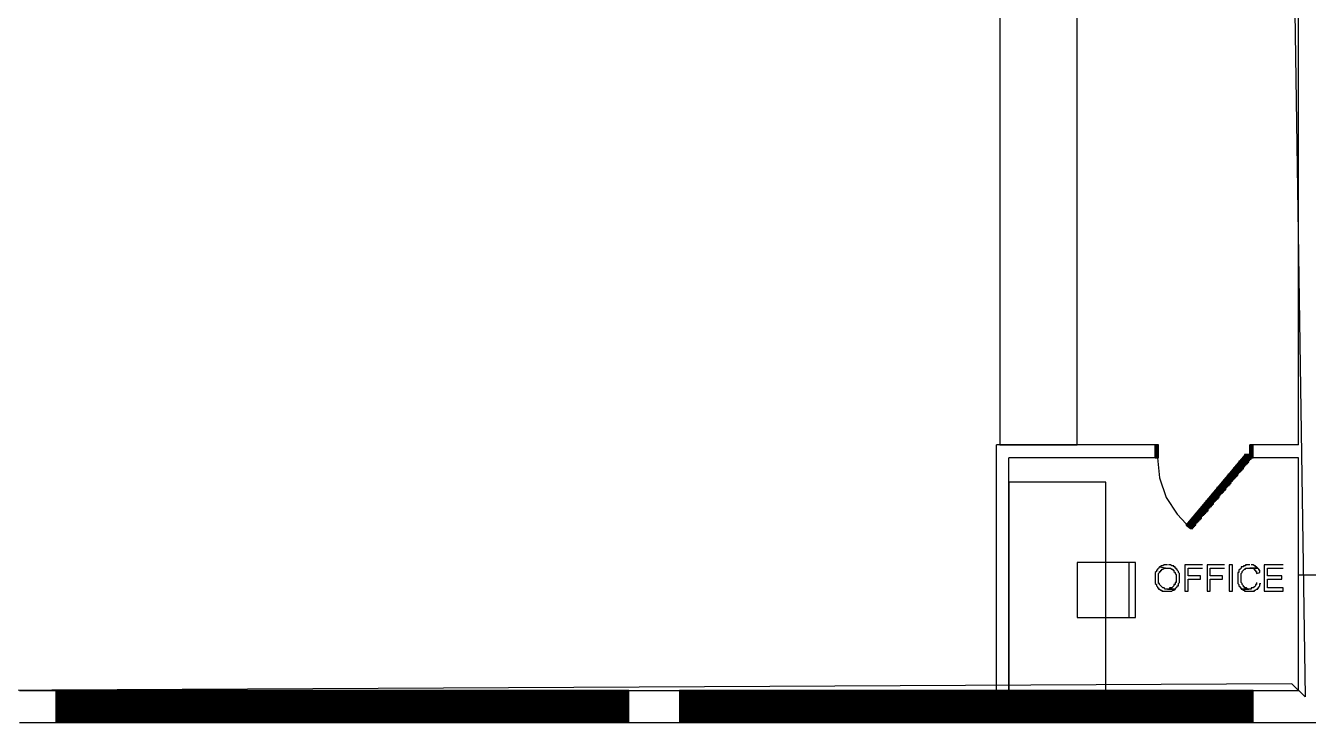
# Model space of a CAD drawing. Header units: millimetres. Extents: x 32 to 412, y 50 to 564.
# Drawn here: x 235.4 to 334.1, y 127.1 to 180.7 of the extents above; entities that cross this region are included whole.
import ezdxf

# ---------------------------------------------------------------- set-up
doc = ezdxf.new("R2010")
doc.units = ezdxf.units.MM
doc.layers.add('lease-plan', color=7, linetype='CONTINUOUS')

msp = doc.modelspace()

# ---------------------------------------------------------------- linework, layer by layer
at = {"layer": 'lease-plan', "color": 7}
for points in [[(332.882, 191.921), (333.814, 129.04), (332.797, 130.057)], [(333.814, 190.904), (332.882, 191.921), (333.814, 129.04)], [(310.339, 148.447), (316.271, 148.447), (316.271, 190.396), (310.339, 190.396), (310.339, 148.447), (310.339, 148.447)], [(333.305, 148.447), (333.305, 190.396)], [(310.085, 129.548), (310.085, 148.447)], [(322.288, 148.447), (310.085, 148.447)], [(322.288, 147.43), (322.288, 148.447)], [(322.288, 148.362), (322.543, 148.362), (322.543, 148.447), (322.288, 148.447), (322.288, 148.362), (322.288, 148.362)], [(322.288, 147.43), (322.458, 147.43), (322.458, 148.447), (322.288, 148.447), (322.288, 147.43), (322.288, 147.43), (322.458, 147.43), (322.458, 148.447), (322.288, 148.447), (322.288, 147.43), (322.288, 147.43)], [(322.288, 148.447), (322.458, 148.447)], [(322.288, 148.277), (322.543, 148.277), (322.543, 148.362), (322.288, 148.362), (322.288, 148.277), (322.288, 148.277)], [(322.288, 148.192), (322.543, 148.192), (322.543, 148.277), (322.288, 148.277), (322.288, 148.192), (322.288, 148.192)], [(322.288, 148.108), (322.543, 148.108), (322.543, 148.192), (322.288, 148.192), (322.288, 148.108), (322.288, 148.108)], [(322.288, 148.023), (322.543, 148.023), (322.543, 148.108), (322.288, 148.108), (322.288, 148.023), (322.288, 148.023)], [(322.331, 148.404), (322.5, 148.404)], [(322.331, 148.32), (322.5, 148.32)], [(322.331, 148.235), (322.5, 148.235)], [(322.331, 148.15), (322.5, 148.15)], [(322.331, 148.065), (322.5, 148.065)], [(322.458, 148.447), (322.458, 147.43), (322.627, 145.904), (323.136, 144.379), (323.983, 143.108), (325, 142.006)], [(329.576, 147.43), (329.746, 147.43), (329.746, 148.447), (329.576, 148.447), (329.576, 147.43), (329.576, 147.43), (329.746, 147.43), (329.746, 148.447), (329.576, 148.447), (329.576, 147.43), (329.576, 147.43)], [(329.746, 148.447), (329.576, 148.447)], [(329.576, 147.43), (329.576, 148.447)], [(329.661, 148.362), (329.831, 148.362), (329.831, 148.447), (329.661, 148.447), (329.661, 148.362), (329.661, 148.362)], [(329.661, 148.277), (329.831, 148.277), (329.831, 148.362), (329.661, 148.362), (329.661, 148.277), (329.661, 148.277)], [(329.661, 148.192), (329.831, 148.192), (329.831, 148.277), (329.661, 148.277), (329.661, 148.192), (329.661, 148.192)], [(329.661, 148.108), (329.831, 148.108), (329.831, 148.192), (329.661, 148.192), (329.661, 148.108), (329.661, 148.108)], [(329.661, 148.023), (329.831, 148.023), (329.831, 148.108), (329.661, 148.108), (329.661, 148.023), (329.661, 148.023)], [(329.704, 148.404), (329.788, 148.404)], [(329.704, 148.32), (329.788, 148.32)], [(329.704, 148.235), (329.788, 148.235)], [(329.704, 148.15), (329.788, 148.15)], [(329.704, 148.065), (329.788, 148.065)], [(333.305, 148.447), (329.746, 148.447)], [(329.746, 147.43), (329.746, 148.447)], [(311.017, 129.548), (311.017, 147.43)], [(322.288, 147.43), (311.017, 147.43)], [(322.288, 147.938), (322.543, 147.938), (322.543, 148.023), (322.288, 148.023), (322.288, 147.938), (322.288, 147.938)], [(322.288, 147.853), (322.543, 147.853), (322.543, 147.938), (322.288, 147.938), (322.288, 147.853), (322.288, 147.853)], [(322.288, 147.769), (322.543, 147.769), (322.543, 147.853), (322.288, 147.853), (322.288, 147.769), (322.288, 147.769)], [(322.288, 147.684), (322.543, 147.684), (322.543, 147.769), (322.288, 147.769), (322.288, 147.684), (322.288, 147.684)], [(322.288, 147.599), (322.543, 147.599), (322.543, 147.684), (322.288, 147.684), (322.288, 147.599), (322.288, 147.599)], [(322.288, 147.514), (322.543, 147.514), (322.543, 147.599), (322.288, 147.599), (322.288, 147.514), (322.288, 147.514)], [(322.288, 147.43), (322.543, 147.43), (322.543, 147.514), (322.288, 147.514), (322.288, 147.43), (322.288, 147.43)], [(322.288, 147.43), (322.458, 147.43)], [(322.331, 147.981), (322.5, 147.981)], [(322.331, 147.896), (322.5, 147.896)], [(322.331, 147.811), (322.5, 147.811)], [(322.331, 147.726), (322.5, 147.726)], [(322.331, 147.642), (322.5, 147.642)], [(322.331, 147.557), (322.5, 147.557)], [(322.331, 147.472), (322.5, 147.472)], [(329.576, 147.43), (325, 142.006), (324.661, 142.26), (329.237, 147.684), (329.576, 147.43), (329.576, 147.43)], [(325, 142.006), (324.661, 142.26), (329.237, 147.684), (329.576, 147.43), (325, 142.006), (329.576, 147.43)], [(329.237, 147.684), (324.661, 142.26), (325, 142.006)], [(328.729, 147.091), (329.492, 147.091), (329.492, 147.175), (328.729, 147.175), (328.729, 147.091), (328.729, 147.091)], [(328.729, 147.006), (329.407, 147.006), (329.407, 147.091), (328.729, 147.091), (328.729, 147.006), (328.729, 147.006)], [(328.77, 147.133), (329.448, 147.133)], [(328.771, 147.048), (329.364, 147.048)], [(328.814, 147.175), (329.492, 147.175), (329.492, 147.26), (328.814, 147.26), (328.814, 147.175), (328.814, 147.175)], [(328.856, 147.218), (329.449, 147.218)], [(328.898, 147.26), (329.576, 147.26), (329.576, 147.345), (328.898, 147.345), (328.898, 147.26), (328.898, 147.26)], [(328.941, 147.303), (329.534, 147.303)], [(328.983, 147.345), (329.661, 147.345), (329.661, 147.43), (328.983, 147.43), (328.983, 147.345), (328.983, 147.345)], [(329.026, 147.387), (329.618, 147.387)], [(329.068, 147.43), (329.661, 147.43), (329.661, 147.514), (329.068, 147.514), (329.068, 147.43), (329.068, 147.43)], [(329.109, 147.472), (329.618, 147.472)], [(329.153, 147.599), (329.576, 147.599), (329.576, 147.684), (329.153, 147.684), (329.153, 147.599), (329.153, 147.599)], [(329.153, 147.514), (329.661, 147.514), (329.661, 147.599), (329.153, 147.599), (329.153, 147.514), (329.153, 147.514)], [(329.194, 147.642), (329.533, 147.642)], [(329.195, 147.557), (329.618, 147.557)], [(329.576, 147.43), (329.237, 147.684)], [(329.746, 147.43), (329.576, 147.43)], [(329.661, 147.938), (329.831, 147.938), (329.831, 148.023), (329.661, 148.023), (329.661, 147.938), (329.661, 147.938)], [(329.661, 147.853), (329.831, 147.853), (329.831, 147.938), (329.661, 147.938), (329.661, 147.853), (329.661, 147.853)], [(329.661, 147.769), (329.831, 147.769), (329.831, 147.853), (329.661, 147.853), (329.661, 147.769), (329.661, 147.769)], [(329.661, 147.684), (329.831, 147.684), (329.831, 147.769), (329.661, 147.769), (329.661, 147.684), (329.661, 147.684)], [(329.661, 147.599), (329.831, 147.599), (329.831, 147.684), (329.661, 147.684), (329.661, 147.599), (329.661, 147.599)], [(329.661, 147.514), (329.831, 147.514), (329.831, 147.599), (329.661, 147.599), (329.661, 147.514), (329.661, 147.514)], [(329.661, 147.43), (329.831, 147.43), (329.831, 147.514), (329.661, 147.514), (329.661, 147.43), (329.661, 147.43)], [(329.704, 147.981), (329.788, 147.981)], [(329.704, 147.896), (329.788, 147.896)], [(329.704, 147.811), (329.788, 147.811)], [(329.704, 147.726), (329.788, 147.726)], [(329.704, 147.642), (329.788, 147.642)], [(329.704, 147.557), (329.788, 147.557)], [(329.704, 147.472), (329.788, 147.472)], [(333.305, 147.43), (329.746, 147.43)], [(333.305, 138.447), (333.305, 147.43)], [(327.882, 146.074), (328.644, 146.074), (328.644, 146.159), (327.882, 146.159), (327.882, 146.074), (327.882, 146.074)], [(327.882, 145.989), (328.559, 145.989), (328.559, 146.074), (327.882, 146.074), (327.882, 145.989), (327.882, 145.989)], [(327.923, 146.116), (328.601, 146.116)], [(327.966, 146.159), (328.644, 146.159), (328.644, 146.243), (327.966, 146.243), (327.966, 146.159), (327.966, 146.159)], [(328.009, 146.201), (328.601, 146.201)], [(328.051, 146.243), (328.729, 146.243), (328.729, 146.328), (328.051, 146.328), (328.051, 146.243), (328.051, 146.243)], [(328.093, 146.286), (328.686, 146.286)], [(328.136, 146.328), (328.814, 146.328), (328.814, 146.413), (328.136, 146.413), (328.136, 146.328), (328.136, 146.328)], [(328.178, 146.37), (328.771, 146.37)], [(328.22, 146.413), (328.898, 146.413), (328.898, 146.498), (328.22, 146.498), (328.22, 146.413), (328.22, 146.413)], [(328.263, 146.455), (328.856, 146.455)], [(328.305, 146.582), (329.068, 146.582), (329.068, 146.667), (328.305, 146.667), (328.305, 146.582), (328.305, 146.582)], [(328.305, 146.498), (328.983, 146.498), (328.983, 146.582), (328.305, 146.582), (328.305, 146.498), (328.305, 146.498)], [(328.347, 146.625), (329.024, 146.625)], [(328.348, 146.54), (328.94, 146.54)], [(328.39, 146.667), (329.068, 146.667), (329.068, 146.752), (328.39, 146.752), (328.39, 146.667), (328.39, 146.667)], [(328.432, 146.709), (329.025, 146.709)], [(328.475, 146.752), (329.153, 146.752), (329.153, 146.837), (328.475, 146.837), (328.475, 146.752), (328.475, 146.752)], [(328.517, 146.794), (329.11, 146.794)], [(328.559, 146.837), (329.237, 146.837), (329.237, 146.921), (328.559, 146.921), (328.559, 146.837), (328.559, 146.837)], [(328.602, 146.879), (329.195, 146.879)], [(328.644, 146.921), (329.322, 146.921), (329.322, 147.006), (328.644, 147.006), (328.644, 146.921), (328.644, 146.921)], [(328.687, 146.964), (329.279, 146.964)], [(311.017, 129.548), (318.475, 129.548), (318.475, 145.565), (311.017, 145.565), (311.017, 129.548), (311.017, 129.548)], [(327.034, 145.057), (327.712, 145.057), (327.712, 145.142), (327.034, 145.142), (327.034, 145.057), (327.034, 145.057)], [(327.076, 145.099), (327.669, 145.099)], [(327.119, 145.142), (327.797, 145.142), (327.797, 145.226), (327.119, 145.226), (327.119, 145.142), (327.119, 145.142)], [(327.161, 145.184), (327.754, 145.184)], [(327.204, 145.226), (327.882, 145.226), (327.882, 145.311), (327.204, 145.311), (327.204, 145.226), (327.204, 145.226)], [(327.246, 145.269), (327.839, 145.269)], [(327.288, 145.311), (327.966, 145.311), (327.966, 145.396), (327.288, 145.396), (327.288, 145.311), (327.288, 145.311)], [(327.331, 145.353), (327.924, 145.353)], [(327.373, 145.396), (328.051, 145.396), (328.051, 145.481), (327.373, 145.481), (327.373, 145.396), (327.373, 145.396)], [(327.415, 145.438), (328.008, 145.438)], [(327.458, 145.565), (328.136, 145.565), (328.136, 145.65), (327.458, 145.65), (327.458, 145.565), (327.458, 145.565)], [(327.458, 145.481), (328.136, 145.481), (328.136, 145.565), (327.458, 145.565), (327.458, 145.481), (327.458, 145.481)], [(327.5, 145.608), (328.093, 145.608)], [(327.5, 145.523), (328.093, 145.523)], [(327.543, 145.65), (328.22, 145.65), (328.22, 145.735), (327.543, 145.735), (327.543, 145.65), (327.543, 145.65)], [(327.585, 145.692), (328.178, 145.692)], [(327.627, 145.735), (328.305, 145.735), (328.305, 145.82), (327.627, 145.82), (327.627, 145.735), (327.627, 145.735)], [(327.67, 145.777), (328.263, 145.777)], [(327.712, 145.82), (328.39, 145.82), (328.39, 145.904), (327.712, 145.904), (327.712, 145.82), (327.712, 145.82)], [(327.754, 145.862), (328.347, 145.862)], [(327.797, 145.904), (328.475, 145.904), (328.475, 145.989), (327.797, 145.989), (327.797, 145.904), (327.797, 145.904)], [(327.839, 145.947), (328.432, 145.947)], [(327.924, 146.031), (328.517, 146.031)], [(326.187, 144.04), (326.865, 144.04), (326.865, 144.125), (326.187, 144.125), (326.187, 144.04), (326.187, 144.04)], [(326.271, 144.125), (326.949, 144.125), (326.949, 144.209), (326.271, 144.209), (326.271, 144.125), (326.271, 144.125)], [(326.314, 144.167), (326.907, 144.167)], [(326.356, 144.209), (327.034, 144.209), (327.034, 144.294), (326.356, 144.294), (326.356, 144.209), (326.356, 144.209)], [(326.398, 144.252), (326.991, 144.252)], [(326.441, 144.294), (327.119, 144.294), (327.119, 144.379), (326.441, 144.379), (326.441, 144.294), (326.441, 144.294)], [(326.483, 144.337), (327.076, 144.337)], [(326.526, 144.379), (327.204, 144.379), (327.204, 144.464), (326.526, 144.464), (326.526, 144.379), (326.526, 144.379)], [(326.568, 144.421), (327.161, 144.421)], [(326.61, 144.548), (327.288, 144.548), (327.288, 144.633), (326.61, 144.633), (326.61, 144.548), (326.61, 144.548)], [(326.61, 144.464), (327.204, 144.464), (327.204, 144.548), (326.61, 144.548), (326.61, 144.464), (326.61, 144.464)], [(326.652, 144.506), (327.16, 144.506)], [(326.653, 144.591), (327.246, 144.591)], [(326.695, 144.633), (327.373, 144.633), (327.373, 144.718), (326.695, 144.718), (326.695, 144.633), (326.695, 144.633)], [(326.737, 144.675), (327.33, 144.675)], [(326.78, 144.718), (327.458, 144.718), (327.458, 144.803), (326.78, 144.803), (326.78, 144.718), (326.78, 144.718)], [(326.822, 144.76), (327.415, 144.76)], [(326.865, 144.803), (327.543, 144.803), (327.543, 144.887), (326.865, 144.887), (326.865, 144.803), (326.865, 144.803)], [(326.907, 144.845), (327.5, 144.845)], [(326.949, 144.887), (327.627, 144.887), (327.627, 144.972), (326.949, 144.972), (326.949, 144.887), (326.949, 144.887)], [(326.992, 144.93), (327.585, 144.93)], [(327.034, 144.972), (327.712, 144.972), (327.712, 145.057), (327.034, 145.057), (327.034, 144.972), (327.034, 144.972)], [(327.076, 145.014), (327.669, 145.014)], [(325.339, 143.023), (326.017, 143.023), (326.017, 143.108), (325.339, 143.108), (325.339, 143.023), (325.339, 143.023)], [(325.424, 143.108), (326.102, 143.108), (326.102, 143.192), (325.424, 143.192), (325.424, 143.108), (325.424, 143.108)], [(325.466, 143.15), (326.059, 143.15)], [(325.509, 143.192), (326.187, 143.192), (326.187, 143.277), (325.509, 143.277), (325.509, 143.192), (325.509, 143.192)], [(325.551, 143.235), (326.144, 143.235)], [(325.593, 143.277), (326.271, 143.277), (326.271, 143.362), (325.593, 143.362), (325.593, 143.277), (325.593, 143.277)], [(325.636, 143.32), (326.229, 143.32)], [(325.678, 143.362), (326.356, 143.362), (326.356, 143.447), (325.678, 143.447), (325.678, 143.362), (325.678, 143.362)], [(325.72, 143.404), (326.313, 143.404)], [(325.763, 143.531), (326.441, 143.531), (326.441, 143.616), (325.763, 143.616), (325.763, 143.531), (325.763, 143.531)], [(325.763, 143.447), (326.356, 143.447), (326.356, 143.531), (325.763, 143.531), (325.763, 143.447), (325.763, 143.447)], [(325.804, 143.489), (326.313, 143.489)], [(325.805, 143.574), (326.398, 143.574)], [(325.848, 143.616), (326.526, 143.616), (326.526, 143.701), (325.848, 143.701), (325.848, 143.616), (325.848, 143.616)], [(325.89, 143.659), (326.483, 143.659)], [(325.932, 143.701), (326.61, 143.701), (326.61, 143.786), (325.932, 143.786), (325.932, 143.701), (325.932, 143.701)], [(325.975, 143.743), (326.568, 143.743)], [(326.017, 143.786), (326.695, 143.786), (326.695, 143.87), (326.017, 143.87), (326.017, 143.786), (326.017, 143.786)], [(326.059, 143.828), (326.652, 143.828)], [(326.102, 143.87), (326.78, 143.87), (326.78, 143.955), (326.102, 143.955), (326.102, 143.87), (326.102, 143.87)], [(326.144, 143.913), (326.737, 143.913)], [(326.187, 143.955), (326.78, 143.955), (326.78, 144.04), (326.187, 144.04), (326.187, 143.955), (326.187, 143.955)], [(326.228, 143.998), (326.736, 143.998)], [(326.229, 144.082), (326.822, 144.082)], [(324.746, 142.26), (325.424, 142.26), (325.424, 142.345), (324.746, 142.345), (324.746, 142.26), (324.746, 142.26)], [(324.788, 142.303), (325.381, 142.303)], [(324.831, 142.345), (325.424, 142.345), (325.424, 142.43), (324.831, 142.43), (324.831, 142.345), (324.831, 142.345)], [(324.831, 142.175), (325.339, 142.175), (325.339, 142.26), (324.831, 142.26), (324.831, 142.175), (324.831, 142.175)], [(324.872, 142.387), (325.38, 142.387)], [(324.873, 142.218), (325.296, 142.218)], [(324.915, 142.514), (325.593, 142.514), (325.593, 142.599), (324.915, 142.599), (324.915, 142.514), (324.915, 142.514)], [(324.915, 142.43), (325.509, 142.43), (325.509, 142.514), (324.915, 142.514), (324.915, 142.43), (324.915, 142.43)], [(324.957, 142.472), (325.465, 142.472)], [(324.958, 142.557), (325.551, 142.557)], [(325, 142.599), (325.678, 142.599), (325.678, 142.684), (325, 142.684), (325, 142.599), (325, 142.599)], [(325, 142.091), (325.254, 142.091), (325.254, 142.175), (325, 142.175), (325, 142.091), (325, 142.091)], [(325.043, 142.642), (325.635, 142.642)], [(325.043, 142.133), (325.212, 142.133)], [(325.085, 142.684), (325.763, 142.684), (325.763, 142.769), (325.085, 142.769), (325.085, 142.684), (325.085, 142.684)], [(325.127, 142.726), (325.72, 142.726)], [(325.17, 142.769), (325.848, 142.769), (325.848, 142.853), (325.17, 142.853), (325.17, 142.769), (325.17, 142.769)], [(325.212, 142.811), (325.805, 142.811)], [(325.254, 142.853), (325.848, 142.853), (325.848, 142.938), (325.254, 142.938), (325.254, 142.853), (325.254, 142.853)], [(325.296, 142.896), (325.804, 142.896)], [(325.339, 142.938), (325.932, 142.938), (325.932, 143.023), (325.339, 143.023), (325.339, 142.938), (325.339, 142.938)], [(325.381, 143.065), (325.974, 143.065)], [(325.381, 142.981), (325.889, 142.981)], [(325, 142.006), (325.17, 142.006), (325.17, 142.091), (325, 142.091), (325, 142.006), (325, 142.006)], [(325.043, 142.048), (325.127, 142.048)], [(316.271, 135.142), (320.763, 135.142), (320.763, 139.379), (316.271, 139.379), (316.271, 135.142), (316.271, 135.142)], [(320.254, 135.142), (320.763, 135.142), (320.763, 139.379), (320.254, 139.379), (320.254, 135.142), (320.254, 135.142)], [(323.22, 139.209), (323.051, 139.209), (322.966, 139.209), (322.881, 139.125), (322.797, 139.125), (322.712, 139.125), (322.712, 139.04), (322.627, 139.04), (323.22, 138.955), (323.39, 138.955), (323.475, 138.955), (323.559, 138.87), (323.644, 138.87), (323.644, 138.786), (323.729, 138.786), (323.729, 138.701), (323.814, 138.616), (323.814, 138.531), (323.898, 138.447), (323.898, 137.853), (323.814, 137.853), (323.814, 137.684), (323.729, 137.684), (323.729, 137.599), (323.644, 137.514), (323.559, 137.43), (323.39, 137.43), (323.39, 137.345), (323.305, 137.345), (323.22, 137.345), (323.814, 137.345), (323.898, 137.43), (323.983, 137.514), (323.983, 137.599), (324.068, 137.599), (324.068, 137.769), (324.153, 137.853), (324.153, 138.531), (324.068, 138.616), (324.068, 138.701), (323.983, 138.786), (323.983, 138.87), (323.898, 138.87), (323.898, 138.955), (323.814, 138.955), (323.814, 139.04), (323.729, 139.04), (323.729, 139.125), (323.559, 139.125), (323.475, 139.209), (323.305, 139.209)], [(325.932, 139.209), (324.576, 139.209), (324.576, 137.175), (324.831, 137.175), (324.831, 138.108), (325.763, 138.108), (325.763, 138.362), (324.831, 138.362), (324.831, 138.955), (325.932, 138.955)], [(327.627, 139.209), (326.271, 139.209), (326.271, 137.175), (326.526, 137.175), (326.526, 138.108), (327.458, 138.108), (327.458, 138.362), (326.526, 138.362), (326.526, 138.955), (327.627, 138.955)], [(327.966, 137.175), (328.22, 137.175), (328.22, 139.209), (327.966, 139.209), (327.966, 137.175), (327.966, 137.175)], [(329.576, 139.209), (329.407, 139.209), (329.237, 139.209), (329.237, 139.125), (329.153, 139.125), (329.068, 139.125), (329.068, 139.04), (328.898, 139.04), (328.898, 138.955), (328.814, 138.87), (328.729, 138.786), (328.729, 138.616), (328.644, 138.616), (328.644, 137.769), (328.729, 137.684), (328.729, 137.599), (328.814, 137.514), (328.814, 137.43), (328.898, 137.43), (328.898, 137.345), (329.492, 137.345), (329.407, 137.345), (329.322, 137.43), (329.153, 137.43), (329.153, 137.514), (329.068, 137.514), (329.068, 137.599), (328.983, 137.684), (328.983, 137.769), (328.898, 137.853), (328.898, 138.531), (328.983, 138.616), (328.983, 138.701), (329.068, 138.786), (329.153, 138.87), (329.237, 138.87), (329.237, 138.955), (329.407, 138.955), (330.17, 138.955), (330.085, 139.04), (330, 139.04), (330, 139.125), (329.915, 139.125), (329.831, 139.209), (329.661, 139.209)], [(332.119, 139.209), (330.678, 139.209), (330.678, 137.175), (332.119, 137.175), (332.119, 137.43), (330.932, 137.43), (330.932, 138.108), (332.034, 138.108), (332.034, 138.362), (330.932, 138.362), (330.932, 138.955), (332.119, 138.955)], [(322.627, 139.04), (322.543, 138.955), (322.458, 138.87), (322.458, 138.786), (322.373, 138.786), (322.373, 138.701), (322.288, 138.616), (322.288, 137.769), (322.373, 137.684), (322.373, 137.599), (322.458, 137.514), (322.458, 137.43), (322.543, 137.43), (322.543, 137.345), (322.627, 137.345), (322.712, 137.26), (322.797, 137.26), (322.797, 137.175), (322.966, 137.175), (323.136, 137.175), (323.22, 137.175), (323.305, 137.175), (323.475, 137.175), (323.559, 137.175), (323.644, 137.26), (323.729, 137.26), (323.814, 137.345), (323.136, 137.345), (323.051, 137.345), (322.966, 137.43), (322.881, 137.43), (322.797, 137.514), (322.712, 137.599), (322.627, 137.684), (322.627, 137.769), (322.543, 137.769), (322.543, 138.531), (322.627, 138.616), (322.627, 138.701), (322.712, 138.701), (322.712, 138.786), (322.797, 138.786), (322.797, 138.87), (322.881, 138.87), (322.966, 138.955), (323.136, 138.955), (323.22, 138.955)], [(330.17, 138.955), (329.576, 138.955), (329.661, 138.955), (329.831, 138.955), (329.915, 138.87), (329.915, 138.786), (330, 138.786), (330, 138.701), (330.085, 138.701), (330.085, 138.531), (330.339, 138.616), (330.339, 138.786), (330.254, 138.786), (330.254, 138.87), (330.17, 138.955)], [(333.305, 138.447), (337.204, 138.447)], [(333.305, 129.548), (333.305, 138.447)], [(330.085, 137.853), (330.085, 137.684), (330, 137.684), (330, 137.599), (329.915, 137.514), (329.831, 137.43), (329.661, 137.43), (329.661, 137.345), (328.983, 137.345), (329.068, 137.26), (329.153, 137.26), (329.153, 137.175), (329.237, 137.175), (329.407, 137.175), (329.576, 137.175), (329.661, 137.175), (329.831, 137.175), (329.915, 137.175), (329.915, 137.26), (330, 137.26), (330.085, 137.345), (330.17, 137.345), (330.17, 137.43), (330.254, 137.43), (330.254, 137.514), (330.339, 137.599), (330.339, 137.769), (330.424, 137.769)], [(332.797, 130.057), (136.949, 129.04), (135.932, 130.057)], [(333.814, 129.04), (332.797, 130.057), (136.949, 129.04)], [(234.915, 129.548), (237.712, 129.548)], [(237.712, 129.464), (281.78, 129.464), (281.78, 129.548), (237.712, 129.548), (237.712, 129.464), (237.712, 129.464)], [(237.712, 127.091), (281.695, 127.091), (281.695, 129.548), (237.712, 129.548), (237.712, 127.091), (237.712, 127.091)], [(237.712, 129.464), (237.966, 129.464), (237.966, 129.548), (237.712, 129.548), (237.712, 129.464), (237.712, 129.464)], [(237.712, 127.091), (237.881, 127.091), (237.881, 129.548), (237.712, 129.548), (237.712, 127.091), (237.712, 127.091), (237.881, 127.091), (237.881, 129.548), (237.712, 129.548), (237.712, 127.091), (237.712, 127.091)], [(237.712, 129.548), (237.881, 129.548)], [(281.695, 129.548), (237.712, 129.548)], [(237.712, 129.379), (281.78, 129.379), (281.78, 129.464), (237.712, 129.464), (237.712, 129.379), (237.712, 129.379)], [(237.712, 129.379), (237.966, 129.379), (237.966, 129.464), (237.712, 129.464), (237.712, 129.379), (237.712, 129.379)], [(237.712, 129.294), (281.78, 129.294), (281.78, 129.379), (237.712, 129.379), (237.712, 129.294), (237.712, 129.294)], [(237.712, 129.294), (237.966, 129.294), (237.966, 129.379), (237.712, 129.379), (237.712, 129.294), (237.712, 129.294)], [(237.712, 129.209), (281.78, 129.209), (281.78, 129.294), (237.712, 129.294), (237.712, 129.209), (237.712, 129.209)], [(237.712, 129.209), (237.966, 129.209), (237.966, 129.294), (237.712, 129.294), (237.712, 129.209), (237.712, 129.209)], [(237.754, 129.506), (281.737, 129.506)], [(237.754, 129.506), (237.923, 129.506)], [(237.754, 129.421), (281.737, 129.421)], [(237.754, 129.421), (237.923, 129.421)], [(237.754, 129.336), (281.737, 129.336)], [(237.754, 129.336), (237.923, 129.336)], [(237.881, 127.091), (237.881, 129.548)], [(281.526, 127.091), (281.695, 127.091), (281.695, 129.548), (281.526, 129.548), (281.526, 127.091), (281.526, 127.091), (281.695, 127.091), (281.695, 129.548), (281.526, 129.548), (281.526, 127.091), (281.526, 127.091)], [(281.695, 129.548), (281.526, 129.548)], [(281.526, 127.091), (281.526, 129.548)], [(281.61, 129.464), (281.78, 129.464), (281.78, 129.548), (281.61, 129.548), (281.61, 129.464), (281.61, 129.464)], [(281.61, 129.379), (281.78, 129.379), (281.78, 129.464), (281.61, 129.464), (281.61, 129.379), (281.61, 129.379)], [(281.61, 129.294), (281.78, 129.294), (281.78, 129.379), (281.61, 129.379), (281.61, 129.294), (281.61, 129.294)], [(281.61, 129.209), (281.78, 129.209), (281.78, 129.294), (281.61, 129.294), (281.61, 129.209), (281.61, 129.209)], [(281.653, 129.506), (281.737, 129.506)], [(281.653, 129.421), (281.737, 129.421)], [(281.653, 129.336), (281.737, 129.336)], [(281.695, 129.548), (285.678, 129.548)], [(285.678, 127.091), (329.746, 127.091), (329.746, 129.548), (285.678, 129.548), (285.678, 127.091), (285.678, 127.091)], [(285.678, 127.091), (285.848, 127.091), (285.848, 129.548), (285.678, 129.548), (285.678, 127.091), (285.678, 127.091), (285.848, 127.091), (285.848, 129.548), (285.678, 129.548), (285.678, 127.091), (285.678, 127.091)], [(285.678, 129.548), (285.848, 129.548)], [(285.678, 129.548), (329.746, 129.548)], [(285.763, 129.464), (329.831, 129.464), (329.831, 129.548), (285.763, 129.548), (285.763, 129.464), (285.763, 129.464)], [(285.763, 129.464), (285.932, 129.464), (285.932, 129.548), (285.763, 129.548), (285.763, 129.464), (285.763, 129.464)], [(285.763, 129.379), (329.831, 129.379), (329.831, 129.464), (285.763, 129.464), (285.763, 129.379), (285.763, 129.379)], [(285.763, 129.379), (285.932, 129.379), (285.932, 129.464), (285.763, 129.464), (285.763, 129.379), (285.763, 129.379)], [(285.763, 129.294), (329.831, 129.294), (329.831, 129.379), (285.763, 129.379), (285.763, 129.294), (285.763, 129.294)], [(285.763, 129.294), (285.932, 129.294), (285.932, 129.379), (285.763, 129.379), (285.763, 129.294), (285.763, 129.294)], [(285.763, 129.209), (329.831, 129.209), (329.831, 129.294), (285.763, 129.294), (285.763, 129.209), (285.763, 129.209)], [(285.763, 129.209), (285.932, 129.209), (285.932, 129.294), (285.763, 129.294), (285.763, 129.209), (285.763, 129.209)], [(285.805, 129.506), (329.788, 129.506)], [(285.805, 129.506), (285.89, 129.506)], [(285.805, 129.421), (329.788, 129.421)], [(285.805, 129.421), (285.89, 129.421)], [(285.805, 129.336), (329.788, 129.336)], [(285.805, 129.336), (285.89, 129.336)], [(285.848, 127.091), (285.848, 129.548)], [(329.746, 129.548), (310.085, 129.548)], [(311.017, 129.548), (333.305, 129.548)], [(329.576, 129.464), (329.831, 129.464), (329.831, 129.548), (329.576, 129.548), (329.576, 129.464), (329.576, 129.464)], [(329.576, 127.091), (329.746, 127.091), (329.746, 129.548), (329.576, 129.548), (329.576, 127.091), (329.576, 127.091), (329.746, 127.091), (329.746, 129.548), (329.576, 129.548), (329.576, 127.091), (329.576, 127.091)], [(329.746, 129.548), (329.576, 129.548)], [(329.576, 127.091), (329.576, 129.548)], [(329.576, 129.379), (329.831, 129.379), (329.831, 129.464), (329.576, 129.464), (329.576, 129.379), (329.576, 129.379)], [(329.576, 129.294), (329.831, 129.294), (329.831, 129.379), (329.576, 129.379), (329.576, 129.294), (329.576, 129.294)], [(329.576, 129.209), (329.831, 129.209), (329.831, 129.294), (329.576, 129.294), (329.576, 129.209), (329.576, 129.209)], [(329.619, 129.506), (329.788, 129.506)], [(329.619, 129.421), (329.788, 129.421)], [(329.619, 129.336), (329.788, 129.336)], [(237.712, 129.125), (281.78, 129.125), (281.78, 129.209), (237.712, 129.209), (237.712, 129.125), (237.712, 129.125)], [(237.712, 129.125), (237.966, 129.125), (237.966, 129.209), (237.712, 129.209), (237.712, 129.125), (237.712, 129.125)], [(237.712, 129.04), (281.78, 129.04), (281.78, 129.125), (237.712, 129.125), (237.712, 129.04), (237.712, 129.04)], [(237.712, 129.04), (237.966, 129.04), (237.966, 129.125), (237.712, 129.125), (237.712, 129.04), (237.712, 129.04)], [(237.712, 128.955), (281.78, 128.955), (281.78, 129.04), (237.712, 129.04), (237.712, 128.955), (237.712, 128.955)], [(237.712, 128.955), (237.966, 128.955), (237.966, 129.04), (237.712, 129.04), (237.712, 128.955), (237.712, 128.955)], [(237.712, 128.87), (281.78, 128.87), (281.78, 128.955), (237.712, 128.955), (237.712, 128.87), (237.712, 128.87)], [(237.712, 128.87), (237.966, 128.87), (237.966, 128.955), (237.712, 128.955), (237.712, 128.87), (237.712, 128.87)], [(237.712, 128.786), (281.78, 128.786), (281.78, 128.87), (237.712, 128.87), (237.712, 128.786), (237.712, 128.786)], [(237.712, 128.786), (237.966, 128.786), (237.966, 128.87), (237.712, 128.87), (237.712, 128.786), (237.712, 128.786)], [(237.712, 128.701), (281.78, 128.701), (281.78, 128.786), (237.712, 128.786), (237.712, 128.701), (237.712, 128.701)], [(237.712, 128.701), (237.966, 128.701), (237.966, 128.786), (237.712, 128.786), (237.712, 128.701), (237.712, 128.701)], [(237.712, 128.616), (281.78, 128.616), (281.78, 128.701), (237.712, 128.701), (237.712, 128.616), (237.712, 128.616)], [(237.712, 128.616), (237.966, 128.616), (237.966, 128.701), (237.712, 128.701), (237.712, 128.616), (237.712, 128.616)], [(237.712, 128.531), (281.78, 128.531), (281.78, 128.616), (237.712, 128.616), (237.712, 128.531), (237.712, 128.531)], [(237.712, 128.531), (237.966, 128.531), (237.966, 128.616), (237.712, 128.616), (237.712, 128.531), (237.712, 128.531)], [(237.712, 128.447), (281.78, 128.447), (281.78, 128.531), (237.712, 128.531), (237.712, 128.447), (237.712, 128.447)], [(237.712, 128.447), (237.966, 128.447), (237.966, 128.531), (237.712, 128.531), (237.712, 128.447), (237.712, 128.447)], [(237.712, 128.362), (281.78, 128.362), (281.78, 128.447), (237.712, 128.447), (237.712, 128.362), (237.712, 128.362)], [(237.712, 128.362), (237.966, 128.362), (237.966, 128.447), (237.712, 128.447), (237.712, 128.362), (237.712, 128.362)], [(237.712, 128.277), (281.78, 128.277), (281.78, 128.362), (237.712, 128.362), (237.712, 128.277), (237.712, 128.277)], [(237.712, 128.277), (237.966, 128.277), (237.966, 128.362), (237.712, 128.362), (237.712, 128.277), (237.712, 128.277)], [(237.754, 129.252), (281.737, 129.252)], [(237.754, 129.252), (237.923, 129.252)], [(237.754, 129.167), (281.737, 129.167)], [(237.754, 129.167), (237.923, 129.167)], [(237.754, 129.082), (281.737, 129.082)], [(237.754, 129.082), (237.923, 129.082)], [(237.754, 128.998), (281.737, 128.998)], [(237.754, 128.998), (237.923, 128.998)], [(237.754, 128.913), (281.737, 128.913)], [(237.754, 128.913), (237.923, 128.913)], [(237.754, 128.828), (281.737, 128.828)], [(237.754, 128.828), (237.923, 128.828)], [(237.754, 128.743), (281.737, 128.743)], [(237.754, 128.743), (237.923, 128.743)], [(237.754, 128.659), (281.737, 128.659)], [(237.754, 128.659), (237.923, 128.659)], [(237.754, 128.574), (281.737, 128.574)], [(237.754, 128.574), (237.923, 128.574)], [(237.754, 128.489), (281.737, 128.489)], [(237.754, 128.489), (237.923, 128.489)], [(237.754, 128.404), (281.737, 128.404)], [(237.754, 128.404), (237.923, 128.404)], [(237.754, 128.32), (281.737, 128.32)], [(237.754, 128.32), (237.923, 128.32)], [(281.61, 129.125), (281.78, 129.125), (281.78, 129.209), (281.61, 129.209), (281.61, 129.125), (281.61, 129.125)], [(281.61, 129.04), (281.78, 129.04), (281.78, 129.125), (281.61, 129.125), (281.61, 129.04), (281.61, 129.04)], [(281.61, 128.955), (281.78, 128.955), (281.78, 129.04), (281.61, 129.04), (281.61, 128.955), (281.61, 128.955)], [(281.61, 128.87), (281.78, 128.87), (281.78, 128.955), (281.61, 128.955), (281.61, 128.87), (281.61, 128.87)], [(281.61, 128.786), (281.78, 128.786), (281.78, 128.87), (281.61, 128.87), (281.61, 128.786), (281.61, 128.786)], [(281.61, 128.701), (281.78, 128.701), (281.78, 128.786), (281.61, 128.786), (281.61, 128.701), (281.61, 128.701)], [(281.61, 128.616), (281.78, 128.616), (281.78, 128.701), (281.61, 128.701), (281.61, 128.616), (281.61, 128.616)], [(281.61, 128.531), (281.78, 128.531), (281.78, 128.616), (281.61, 128.616), (281.61, 128.531), (281.61, 128.531)], [(281.61, 128.447), (281.78, 128.447), (281.78, 128.531), (281.61, 128.531), (281.61, 128.447), (281.61, 128.447)], [(281.61, 128.362), (281.78, 128.362), (281.78, 128.447), (281.61, 128.447), (281.61, 128.362), (281.61, 128.362)], [(281.61, 128.277), (281.78, 128.277), (281.78, 128.362), (281.61, 128.362), (281.61, 128.277), (281.61, 128.277)], [(281.653, 129.252), (281.737, 129.252)], [(281.653, 129.167), (281.737, 129.167)], [(281.653, 129.082), (281.737, 129.082)], [(281.653, 128.998), (281.737, 128.998)], [(281.653, 128.913), (281.737, 128.913)], [(281.653, 128.828), (281.737, 128.828)], [(281.653, 128.743), (281.737, 128.743)], [(281.653, 128.659), (281.737, 128.659)], [(281.653, 128.574), (281.737, 128.574)], [(281.653, 128.489), (281.737, 128.489)], [(281.653, 128.404), (281.737, 128.404)], [(281.653, 128.32), (281.737, 128.32)], [(285.763, 129.125), (329.831, 129.125), (329.831, 129.209), (285.763, 129.209), (285.763, 129.125), (285.763, 129.125)], [(285.763, 129.125), (285.932, 129.125), (285.932, 129.209), (285.763, 129.209), (285.763, 129.125), (285.763, 129.125)], [(285.763, 129.04), (329.831, 129.04), (329.831, 129.125), (285.763, 129.125), (285.763, 129.04), (285.763, 129.04)], [(285.763, 129.04), (285.932, 129.04), (285.932, 129.125), (285.763, 129.125), (285.763, 129.04), (285.763, 129.04)], [(285.763, 128.955), (329.831, 128.955), (329.831, 129.04), (285.763, 129.04), (285.763, 128.955), (285.763, 128.955)], [(285.763, 128.955), (285.932, 128.955), (285.932, 129.04), (285.763, 129.04), (285.763, 128.955), (285.763, 128.955)], [(285.763, 128.87), (329.831, 128.87), (329.831, 128.955), (285.763, 128.955), (285.763, 128.87), (285.763, 128.87)], [(285.763, 128.87), (285.932, 128.87), (285.932, 128.955), (285.763, 128.955), (285.763, 128.87), (285.763, 128.87)], [(285.763, 128.786), (329.831, 128.786), (329.831, 128.87), (285.763, 128.87), (285.763, 128.786), (285.763, 128.786)], [(285.763, 128.786), (285.932, 128.786), (285.932, 128.87), (285.763, 128.87), (285.763, 128.786), (285.763, 128.786)], [(285.763, 128.701), (329.831, 128.701), (329.831, 128.786), (285.763, 128.786), (285.763, 128.701), (285.763, 128.701)], [(285.763, 128.701), (285.932, 128.701), (285.932, 128.786), (285.763, 128.786), (285.763, 128.701), (285.763, 128.701)], [(285.763, 128.616), (329.831, 128.616), (329.831, 128.701), (285.763, 128.701), (285.763, 128.616), (285.763, 128.616)], [(285.763, 128.616), (285.932, 128.616), (285.932, 128.701), (285.763, 128.701), (285.763, 128.616), (285.763, 128.616)], [(285.763, 128.531), (329.831, 128.531), (329.831, 128.616), (285.763, 128.616), (285.763, 128.531), (285.763, 128.531)], [(285.763, 128.531), (285.932, 128.531), (285.932, 128.616), (285.763, 128.616), (285.763, 128.531), (285.763, 128.531)], [(285.763, 128.447), (329.831, 128.447), (329.831, 128.531), (285.763, 128.531), (285.763, 128.447), (285.763, 128.447)], [(285.763, 128.447), (285.932, 128.447), (285.932, 128.531), (285.763, 128.531), (285.763, 128.447), (285.763, 128.447)], [(285.763, 128.362), (329.831, 128.362), (329.831, 128.447), (285.763, 128.447), (285.763, 128.362), (285.763, 128.362)], [(285.763, 128.362), (285.932, 128.362), (285.932, 128.447), (285.763, 128.447), (285.763, 128.362), (285.763, 128.362)], [(285.763, 128.277), (329.831, 128.277), (329.831, 128.362), (285.763, 128.362), (285.763, 128.277), (285.763, 128.277)], [(285.763, 128.277), (285.932, 128.277), (285.932, 128.362), (285.763, 128.362), (285.763, 128.277), (285.763, 128.277)], [(285.805, 129.252), (329.788, 129.252)], [(285.805, 129.252), (285.89, 129.252)], [(285.805, 129.167), (329.788, 129.167)], [(285.805, 129.167), (285.89, 129.167)], [(285.805, 129.082), (329.788, 129.082)], [(285.805, 129.082), (285.89, 129.082)], [(285.805, 128.998), (329.788, 128.998)], [(285.805, 128.998), (285.89, 128.998)], [(285.805, 128.913), (329.788, 128.913)], [(285.805, 128.913), (285.89, 128.913)], [(285.805, 128.828), (329.788, 128.828)], [(285.805, 128.828), (285.89, 128.828)], [(285.805, 128.743), (329.788, 128.743)], [(285.805, 128.743), (285.89, 128.743)], [(285.805, 128.659), (329.788, 128.659)], [(285.805, 128.659), (285.89, 128.659)], [(285.805, 128.574), (329.788, 128.574)], [(285.805, 128.574), (285.89, 128.574)], [(285.805, 128.489), (329.788, 128.489)], [(285.805, 128.489), (285.89, 128.489)], [(285.805, 128.404), (329.788, 128.404)], [(285.805, 128.404), (285.89, 128.404)], [(285.805, 128.32), (329.788, 128.32)], [(285.805, 128.32), (285.89, 128.32)], [(329.576, 129.125), (329.831, 129.125), (329.831, 129.209), (329.576, 129.209), (329.576, 129.125), (329.576, 129.125)], [(329.576, 129.04), (329.831, 129.04), (329.831, 129.125), (329.576, 129.125), (329.576, 129.04), (329.576, 129.04)], [(329.576, 128.955), (329.831, 128.955), (329.831, 129.04), (329.576, 129.04), (329.576, 128.955), (329.576, 128.955)], [(329.576, 128.87), (329.831, 128.87), (329.831, 128.955), (329.576, 128.955), (329.576, 128.87), (329.576, 128.87)], [(329.576, 128.786), (329.831, 128.786), (329.831, 128.87), (329.576, 128.87), (329.576, 128.786), (329.576, 128.786)], [(329.576, 128.701), (329.831, 128.701), (329.831, 128.786), (329.576, 128.786), (329.576, 128.701), (329.576, 128.701)], [(329.576, 128.616), (329.831, 128.616), (329.831, 128.701), (329.576, 128.701), (329.576, 128.616), (329.576, 128.616)], [(329.576, 128.531), (329.831, 128.531), (329.831, 128.616), (329.576, 128.616), (329.576, 128.531), (329.576, 128.531)], [(329.576, 128.447), (329.831, 128.447), (329.831, 128.531), (329.576, 128.531), (329.576, 128.447), (329.576, 128.447)], [(329.576, 128.362), (329.831, 128.362), (329.831, 128.447), (329.576, 128.447), (329.576, 128.362), (329.576, 128.362)], [(329.576, 128.277), (329.831, 128.277), (329.831, 128.362), (329.576, 128.362), (329.576, 128.277), (329.576, 128.277)], [(329.619, 129.252), (329.788, 129.252)], [(329.619, 129.167), (329.788, 129.167)], [(329.619, 129.082), (329.788, 129.082)], [(329.619, 128.998), (329.788, 128.998)], [(329.619, 128.913), (329.788, 128.913)], [(329.619, 128.828), (329.788, 128.828)], [(329.619, 128.743), (329.788, 128.743)], [(329.619, 128.659), (329.788, 128.659)], [(329.619, 128.574), (329.788, 128.574)], [(329.619, 128.489), (329.788, 128.489)], [(329.619, 128.404), (329.788, 128.404)], [(329.619, 128.32), (329.788, 128.32)], [(237.712, 128.192), (281.78, 128.192), (281.78, 128.277), (237.712, 128.277), (237.712, 128.192), (237.712, 128.192)], [(237.712, 128.192), (237.966, 128.192), (237.966, 128.277), (237.712, 128.277), (237.712, 128.192), (237.712, 128.192)], [(237.712, 128.108), (281.78, 128.108), (281.78, 128.192), (237.712, 128.192), (237.712, 128.108), (237.712, 128.108)], [(237.712, 128.108), (237.966, 128.108), (237.966, 128.192), (237.712, 128.192), (237.712, 128.108), (237.712, 128.108)], [(237.712, 128.023), (281.78, 128.023), (281.78, 128.108), (237.712, 128.108), (237.712, 128.023), (237.712, 128.023)], [(237.712, 128.023), (237.966, 128.023), (237.966, 128.108), (237.712, 128.108), (237.712, 128.023), (237.712, 128.023)], [(237.712, 127.938), (281.78, 127.938), (281.78, 128.023), (237.712, 128.023), (237.712, 127.938), (237.712, 127.938)], [(237.712, 127.938), (237.966, 127.938), (237.966, 128.023), (237.712, 128.023), (237.712, 127.938), (237.712, 127.938)], [(237.712, 127.853), (281.78, 127.853), (281.78, 127.938), (237.712, 127.938), (237.712, 127.853), (237.712, 127.853)], [(237.712, 127.853), (237.966, 127.853), (237.966, 127.938), (237.712, 127.938), (237.712, 127.853), (237.712, 127.853)], [(237.712, 127.769), (281.78, 127.769), (281.78, 127.853), (237.712, 127.853), (237.712, 127.769), (237.712, 127.769)], [(237.712, 127.769), (237.966, 127.769), (237.966, 127.853), (237.712, 127.853), (237.712, 127.769), (237.712, 127.769)], [(237.712, 127.684), (281.78, 127.684), (281.78, 127.769), (237.712, 127.769), (237.712, 127.684), (237.712, 127.684)], [(237.712, 127.684), (237.966, 127.684), (237.966, 127.769), (237.712, 127.769), (237.712, 127.684), (237.712, 127.684)], [(237.712, 127.599), (281.78, 127.599), (281.78, 127.684), (237.712, 127.684), (237.712, 127.599), (237.712, 127.599)], [(237.712, 127.599), (237.966, 127.599), (237.966, 127.684), (237.712, 127.684), (237.712, 127.599), (237.712, 127.599)], [(237.712, 127.514), (281.78, 127.514), (281.78, 127.599), (237.712, 127.599), (237.712, 127.514), (237.712, 127.514)], [(237.712, 127.514), (237.966, 127.514), (237.966, 127.599), (237.712, 127.599), (237.712, 127.514), (237.712, 127.514)], [(237.712, 127.43), (281.78, 127.43), (281.78, 127.514), (237.712, 127.514), (237.712, 127.43), (237.712, 127.43)], [(237.712, 127.43), (237.966, 127.43), (237.966, 127.514), (237.712, 127.514), (237.712, 127.43), (237.712, 127.43)], [(237.712, 127.345), (281.78, 127.345), (281.78, 127.43), (237.712, 127.43), (237.712, 127.345), (237.712, 127.345)], [(237.712, 127.345), (237.966, 127.345), (237.966, 127.43), (237.712, 127.43), (237.712, 127.345), (237.712, 127.345)], [(237.712, 127.26), (281.78, 127.26), (281.78, 127.345), (237.712, 127.345), (237.712, 127.26), (237.712, 127.26)], [(237.712, 127.26), (237.966, 127.26), (237.966, 127.345), (237.712, 127.345), (237.712, 127.26), (237.712, 127.26)], [(237.754, 128.235), (281.737, 128.235)], [(237.754, 128.235), (237.923, 128.235)], [(237.754, 128.15), (281.737, 128.15)], [(237.754, 128.15), (237.923, 128.15)], [(237.754, 128.065), (281.737, 128.065)], [(237.754, 128.065), (237.923, 128.065)], [(237.754, 127.981), (281.737, 127.981)], [(237.754, 127.981), (237.923, 127.981)], [(237.754, 127.896), (281.737, 127.896)], [(237.754, 127.896), (237.923, 127.896)], [(237.754, 127.811), (281.737, 127.811)], [(237.754, 127.811), (237.923, 127.811)], [(237.754, 127.726), (281.737, 127.726)], [(237.754, 127.726), (237.923, 127.726)], [(237.754, 127.642), (281.737, 127.642)], [(237.754, 127.642), (237.923, 127.642)], [(237.754, 127.557), (281.737, 127.557)], [(237.754, 127.557), (237.923, 127.557)], [(237.754, 127.472), (281.737, 127.472)], [(237.754, 127.472), (237.923, 127.472)], [(237.754, 127.387), (281.737, 127.387)], [(237.754, 127.387), (237.923, 127.387)], [(237.881, 127.938), (237.881, 128.277)], [(237.881, 127.938), (238.39, 127.938), (238.39, 128.277), (237.881, 128.277), (237.881, 127.938), (237.881, 127.938), (238.39, 127.938), (238.39, 128.277), (237.881, 128.277), (237.881, 127.938), (237.881, 127.938)], [(237.881, 128.277), (238.39, 128.277)], [(237.881, 127.938), (238.39, 127.938)], [(237.966, 128.192), (238.475, 128.192), (238.475, 128.277), (237.966, 128.277), (237.966, 128.192), (237.966, 128.192)], [(237.966, 128.108), (238.475, 128.108), (238.475, 128.192), (237.966, 128.192), (237.966, 128.108), (237.966, 128.108)], [(237.966, 128.023), (238.475, 128.023), (238.475, 128.108), (237.966, 128.108), (237.966, 128.023), (237.966, 128.023)], [(238.009, 128.235), (238.432, 128.235)], [(238.009, 128.15), (238.432, 128.15)], [(238.009, 128.065), (238.432, 128.065)], [(238.39, 127.938), (281.017, 127.938), (281.017, 128.277), (238.39, 128.277), (238.39, 127.938), (238.39, 127.938), (281.017, 127.938), (281.017, 128.277), (238.39, 128.277), (238.39, 127.938), (238.39, 127.938)], [(238.39, 127.938), (238.39, 128.277)], [(238.39, 128.108), (281.017, 128.108), (238.39, 128.108), (281.017, 128.108), (281.017, 128.108)], [(238.39, 128.108), (281.017, 128.108), (238.39, 128.108), (281.017, 128.108), (238.39, 128.108), (238.39, 128.108)], [(238.475, 128.192), (281.102, 128.192), (281.102, 128.277), (238.475, 128.277), (238.475, 128.192), (238.475, 128.192)], [(238.475, 128.108), (281.102, 128.108), (281.102, 128.192), (238.475, 128.192), (238.475, 128.108), (238.475, 128.108)], [(238.475, 128.023), (281.102, 128.023), (281.102, 128.108), (238.475, 128.108), (238.475, 128.023), (238.475, 128.023)], [(238.517, 128.235), (281.059, 128.235)], [(238.517, 128.15), (281.059, 128.15)], [(238.517, 128.065), (281.059, 128.065)], [(281.017, 127.938), (281.526, 127.938), (281.526, 128.277), (281.017, 128.277), (281.017, 127.938), (281.017, 127.938), (281.526, 127.938), (281.526, 128.277), (281.017, 128.277), (281.017, 127.938), (281.017, 127.938)], [(281.526, 128.277), (281.017, 128.277)], [(281.017, 127.938), (281.017, 128.277)], [(281.526, 127.938), (281.017, 127.938)], [(281.102, 128.192), (281.61, 128.192), (281.61, 128.277), (281.102, 128.277), (281.102, 128.192), (281.102, 128.192)], [(281.102, 128.108), (281.61, 128.108), (281.61, 128.192), (281.102, 128.192), (281.102, 128.108), (281.102, 128.108)], [(281.102, 128.023), (281.61, 128.023), (281.61, 128.108), (281.102, 128.108), (281.102, 128.023), (281.102, 128.023)], [(281.144, 128.235), (281.568, 128.235)], [(281.144, 128.15), (281.568, 128.15)], [(281.144, 128.065), (281.568, 128.065)], [(281.526, 127.938), (281.526, 128.277)], [(281.61, 128.192), (281.78, 128.192), (281.78, 128.277), (281.61, 128.277), (281.61, 128.192), (281.61, 128.192)], [(281.61, 128.108), (281.78, 128.108), (281.78, 128.192), (281.61, 128.192), (281.61, 128.108), (281.61, 128.108)], [(281.61, 128.023), (281.78, 128.023), (281.78, 128.108), (281.61, 128.108), (281.61, 128.023), (281.61, 128.023)], [(281.61, 127.938), (281.78, 127.938), (281.78, 128.023), (281.61, 128.023), (281.61, 127.938), (281.61, 127.938)], [(281.61, 127.853), (281.78, 127.853), (281.78, 127.938), (281.61, 127.938), (281.61, 127.853), (281.61, 127.853)], [(281.61, 127.769), (281.78, 127.769), (281.78, 127.853), (281.61, 127.853), (281.61, 127.769), (281.61, 127.769)], [(281.61, 127.684), (281.78, 127.684), (281.78, 127.769), (281.61, 127.769), (281.61, 127.684), (281.61, 127.684)], [(281.61, 127.599), (281.78, 127.599), (281.78, 127.684), (281.61, 127.684), (281.61, 127.599), (281.61, 127.599)], [(281.61, 127.514), (281.78, 127.514), (281.78, 127.599), (281.61, 127.599), (281.61, 127.514), (281.61, 127.514)], [(281.61, 127.43), (281.78, 127.43), (281.78, 127.514), (281.61, 127.514), (281.61, 127.43), (281.61, 127.43)], [(281.61, 127.345), (281.78, 127.345), (281.78, 127.43), (281.61, 127.43), (281.61, 127.345), (281.61, 127.345)], [(281.61, 127.26), (281.78, 127.26), (281.78, 127.345), (281.61, 127.345), (281.61, 127.26), (281.61, 127.26)], [(281.653, 128.235), (281.737, 128.235)], [(281.653, 128.15), (281.737, 128.15)], [(281.653, 128.065), (281.737, 128.065)], [(281.653, 127.981), (281.737, 127.981)], [(281.653, 127.896), (281.737, 127.896)], [(281.653, 127.811), (281.737, 127.811)], [(281.653, 127.726), (281.737, 127.726)], [(281.653, 127.642), (281.737, 127.642)], [(281.653, 127.557), (281.737, 127.557)], [(281.653, 127.472), (281.737, 127.472)], [(281.653, 127.387), (281.737, 127.387)], [(285.763, 128.192), (329.831, 128.192), (329.831, 128.277), (285.763, 128.277), (285.763, 128.192), (285.763, 128.192)], [(285.763, 128.192), (285.932, 128.192), (285.932, 128.277), (285.763, 128.277), (285.763, 128.192), (285.763, 128.192)], [(285.763, 128.108), (329.831, 128.108), (329.831, 128.192), (285.763, 128.192), (285.763, 128.108), (285.763, 128.108)], [(285.763, 128.108), (285.932, 128.108), (285.932, 128.192), (285.763, 128.192), (285.763, 128.108), (285.763, 128.108)], [(285.763, 128.023), (329.831, 128.023), (329.831, 128.108), (285.763, 128.108), (285.763, 128.023), (285.763, 128.023)], [(285.763, 128.023), (285.932, 128.023), (285.932, 128.108), (285.763, 128.108), (285.763, 128.023), (285.763, 128.023)], [(285.763, 127.938), (329.831, 127.938), (329.831, 128.023), (285.763, 128.023), (285.763, 127.938), (285.763, 127.938)], [(285.763, 127.938), (285.932, 127.938), (285.932, 128.023), (285.763, 128.023), (285.763, 127.938), (285.763, 127.938)], [(285.763, 127.853), (329.831, 127.853), (329.831, 127.938), (285.763, 127.938), (285.763, 127.853), (285.763, 127.853)], [(285.763, 127.853), (285.932, 127.853), (285.932, 127.938), (285.763, 127.938), (285.763, 127.853), (285.763, 127.853)], [(285.763, 127.769), (329.831, 127.769), (329.831, 127.853), (285.763, 127.853), (285.763, 127.769), (285.763, 127.769)], [(285.763, 127.769), (285.932, 127.769), (285.932, 127.853), (285.763, 127.853), (285.763, 127.769), (285.763, 127.769)], [(285.763, 127.684), (329.831, 127.684), (329.831, 127.769), (285.763, 127.769), (285.763, 127.684), (285.763, 127.684)], [(285.763, 127.684), (285.932, 127.684), (285.932, 127.769), (285.763, 127.769), (285.763, 127.684), (285.763, 127.684)], [(285.763, 127.599), (329.831, 127.599), (329.831, 127.684), (285.763, 127.684), (285.763, 127.599), (285.763, 127.599)], [(285.763, 127.599), (285.932, 127.599), (285.932, 127.684), (285.763, 127.684), (285.763, 127.599), (285.763, 127.599)], [(285.763, 127.514), (329.831, 127.514), (329.831, 127.599), (285.763, 127.599), (285.763, 127.514), (285.763, 127.514)], [(285.763, 127.514), (285.932, 127.514), (285.932, 127.599), (285.763, 127.599), (285.763, 127.514), (285.763, 127.514)], [(285.763, 127.43), (329.831, 127.43), (329.831, 127.514), (285.763, 127.514), (285.763, 127.43), (285.763, 127.43)], [(285.763, 127.43), (285.932, 127.43), (285.932, 127.514), (285.763, 127.514), (285.763, 127.43), (285.763, 127.43)], [(285.763, 127.345), (329.831, 127.345), (329.831, 127.43), (285.763, 127.43), (285.763, 127.345), (285.763, 127.345)], [(285.763, 127.345), (285.932, 127.345), (285.932, 127.43), (285.763, 127.43), (285.763, 127.345), (285.763, 127.345)], [(285.763, 127.26), (329.831, 127.26), (329.831, 127.345), (285.763, 127.345), (285.763, 127.26), (285.763, 127.26)], [(285.763, 127.26), (285.932, 127.26), (285.932, 127.345), (285.763, 127.345), (285.763, 127.26), (285.763, 127.26)], [(285.805, 128.235), (329.788, 128.235)], [(285.805, 128.235), (285.89, 128.235)], [(285.805, 128.15), (329.788, 128.15)], [(285.805, 128.15), (285.89, 128.15)], [(285.805, 128.065), (329.788, 128.065)], [(285.805, 128.065), (285.89, 128.065)], [(285.805, 127.981), (329.788, 127.981)], [(285.805, 127.981), (285.89, 127.981)], [(285.805, 127.896), (329.788, 127.896)], [(285.805, 127.896), (285.89, 127.896)], [(285.805, 127.811), (329.788, 127.811)], [(285.805, 127.811), (285.89, 127.811)], [(285.805, 127.726), (329.788, 127.726)], [(285.805, 127.726), (285.89, 127.726)], [(285.805, 127.642), (329.788, 127.642)], [(285.805, 127.642), (285.89, 127.642)], [(285.805, 127.557), (329.788, 127.557)], [(285.805, 127.557), (285.89, 127.557)], [(285.805, 127.472), (329.788, 127.472)], [(285.805, 127.472), (285.89, 127.472)], [(285.805, 127.387), (329.788, 127.387)], [(285.805, 127.387), (285.89, 127.387)], [(285.848, 127.938), (285.848, 128.277)], [(285.848, 127.938), (286.356, 127.938), (286.356, 128.277), (285.848, 128.277), (285.848, 127.938), (285.848, 127.938), (286.356, 127.938), (286.356, 128.277), (285.848, 128.277), (285.848, 127.938), (285.848, 127.938)], [(285.848, 128.277), (286.356, 128.277)], [(285.848, 127.938), (286.356, 127.938)], [(285.932, 128.192), (286.441, 128.192), (286.441, 128.277), (285.932, 128.277), (285.932, 128.192), (285.932, 128.192)], [(285.932, 128.108), (286.441, 128.108), (286.441, 128.192), (285.932, 128.192), (285.932, 128.108), (285.932, 128.108)], [(285.932, 128.023), (286.441, 128.023), (286.441, 128.108), (285.932, 128.108), (285.932, 128.023), (285.932, 128.023)], [(285.975, 128.235), (286.398, 128.235)], [(285.975, 128.15), (286.398, 128.15)], [(285.975, 128.065), (286.398, 128.065)], [(286.356, 127.938), (329.068, 127.938), (329.068, 128.277), (286.356, 128.277), (286.356, 127.938), (286.356, 127.938), (329.068, 127.938), (329.068, 128.277), (286.356, 128.277), (286.356, 127.938), (286.356, 127.938)], [(286.356, 127.938), (286.356, 128.277)], [(286.356, 128.108), (329.068, 128.108)], [(286.356, 128.108), (329.068, 128.108), (286.356, 128.108), (286.356, 128.108)], [(329.068, 128.108), (286.356, 128.108), (329.068, 128.108), (286.356, 128.108), (329.068, 128.108), (329.068, 128.108)], [(286.441, 128.192), (329.153, 128.192), (329.153, 128.277), (286.441, 128.277), (286.441, 128.192), (286.441, 128.192)], [(286.441, 128.108), (329.153, 128.108), (329.153, 128.192), (286.441, 128.192), (286.441, 128.108), (286.441, 128.108)], [(286.441, 128.023), (329.153, 128.023), (329.153, 128.108), (286.441, 128.108), (286.441, 128.023), (286.441, 128.023)], [(286.482, 128.235), (329.109, 128.235)], [(286.482, 128.15), (329.109, 128.15)], [(286.482, 128.065), (329.109, 128.065)], [(329.068, 128.192), (329.661, 128.192), (329.661, 128.277), (329.068, 128.277), (329.068, 128.192), (329.068, 128.192)], [(329.068, 127.938), (329.576, 127.938), (329.576, 128.277), (329.068, 128.277), (329.068, 127.938), (329.068, 127.938), (329.576, 127.938), (329.576, 128.277), (329.068, 128.277), (329.068, 127.938), (329.068, 127.938)], [(329.576, 128.277), (329.068, 128.277)], [(329.068, 127.938), (329.068, 128.277)], [(329.068, 128.108), (329.661, 128.108), (329.661, 128.192), (329.068, 128.192), (329.068, 128.108), (329.068, 128.108)], [(329.068, 128.023), (329.661, 128.023), (329.661, 128.108), (329.068, 128.108), (329.068, 128.023), (329.068, 128.023)], [(329.576, 127.938), (329.068, 127.938)], [(329.109, 128.235), (329.618, 128.235)], [(329.109, 128.15), (329.618, 128.15)], [(329.109, 128.065), (329.618, 128.065)], [(329.576, 128.192), (329.831, 128.192), (329.831, 128.277), (329.576, 128.277), (329.576, 128.192), (329.576, 128.192)], [(329.576, 127.938), (329.576, 128.277)], [(329.576, 128.108), (329.831, 128.108), (329.831, 128.192), (329.576, 128.192), (329.576, 128.108), (329.576, 128.108)], [(329.576, 128.023), (329.831, 128.023), (329.831, 128.108), (329.576, 128.108), (329.576, 128.023), (329.576, 128.023)], [(329.576, 127.938), (329.831, 127.938), (329.831, 128.023), (329.576, 128.023), (329.576, 127.938), (329.576, 127.938)], [(329.576, 127.853), (329.831, 127.853), (329.831, 127.938), (329.576, 127.938), (329.576, 127.853), (329.576, 127.853)], [(329.576, 127.769), (329.831, 127.769), (329.831, 127.853), (329.576, 127.853), (329.576, 127.769), (329.576, 127.769)], [(329.576, 127.684), (329.831, 127.684), (329.831, 127.769), (329.576, 127.769), (329.576, 127.684), (329.576, 127.684)], [(329.576, 127.599), (329.831, 127.599), (329.831, 127.684), (329.576, 127.684), (329.576, 127.599), (329.576, 127.599)], [(329.576, 127.514), (329.831, 127.514), (329.831, 127.599), (329.576, 127.599), (329.576, 127.514), (329.576, 127.514)], [(329.576, 127.43), (329.831, 127.43), (329.831, 127.514), (329.576, 127.514), (329.576, 127.43), (329.576, 127.43)], [(329.576, 127.345), (329.831, 127.345), (329.831, 127.43), (329.576, 127.43), (329.576, 127.345), (329.576, 127.345)], [(329.576, 127.26), (329.831, 127.26), (329.831, 127.345), (329.576, 127.345), (329.576, 127.26), (329.576, 127.26)], [(329.619, 128.235), (329.788, 128.235)], [(329.619, 128.15), (329.788, 128.15)], [(329.619, 128.065), (329.788, 128.065)], [(329.619, 127.981), (329.788, 127.981)], [(329.619, 127.896), (329.788, 127.896)], [(329.619, 127.811), (329.788, 127.811)], [(329.619, 127.726), (329.788, 127.726)], [(329.619, 127.642), (329.788, 127.642)], [(329.619, 127.557), (329.788, 127.557)], [(329.619, 127.472), (329.788, 127.472)], [(329.619, 127.387), (329.788, 127.387)], [(234.915, 127.091), (237.712, 127.091)], [(237.712, 127.175), (281.78, 127.175), (281.78, 127.26), (237.712, 127.26), (237.712, 127.175), (237.712, 127.175)], [(237.712, 127.175), (237.966, 127.175), (237.966, 127.26), (237.712, 127.26), (237.712, 127.175), (237.712, 127.175)], [(237.712, 127.091), (281.78, 127.091), (281.78, 127.175), (237.712, 127.175), (237.712, 127.091), (237.712, 127.091)], [(237.712, 127.091), (237.966, 127.091), (237.966, 127.175), (237.712, 127.175), (237.712, 127.091), (237.712, 127.091)], [(237.712, 127.091), (237.881, 127.091)], [(281.695, 127.091), (237.712, 127.091)], [(237.754, 127.303), (281.737, 127.303)], [(237.754, 127.303), (237.923, 127.303)], [(237.754, 127.218), (281.737, 127.218)], [(237.754, 127.218), (237.923, 127.218)], [(237.754, 127.133), (281.737, 127.133)], [(237.754, 127.133), (237.923, 127.133)], [(281.695, 127.091), (281.526, 127.091)], [(281.61, 127.175), (281.78, 127.175), (281.78, 127.26), (281.61, 127.26), (281.61, 127.175), (281.61, 127.175)], [(281.61, 127.091), (281.78, 127.091), (281.78, 127.175), (281.61, 127.175), (281.61, 127.091), (281.61, 127.091)], [(281.653, 127.303), (281.737, 127.303)], [(281.653, 127.218), (281.737, 127.218)], [(281.653, 127.133), (281.737, 127.133)], [(281.695, 127.091), (285.678, 127.091)], [(285.678, 127.091), (285.848, 127.091)], [(285.678, 127.091), (329.746, 127.091)], [(285.763, 127.175), (329.831, 127.175), (329.831, 127.26), (285.763, 127.26), (285.763, 127.175), (285.763, 127.175)], [(285.763, 127.175), (285.932, 127.175), (285.932, 127.26), (285.763, 127.26), (285.763, 127.175), (285.763, 127.175)], [(285.763, 127.091), (329.831, 127.091), (329.831, 127.175), (285.763, 127.175), (285.763, 127.091), (285.763, 127.091)], [(285.763, 127.091), (285.932, 127.091), (285.932, 127.175), (285.763, 127.175), (285.763, 127.091), (285.763, 127.091)], [(285.805, 127.303), (329.788, 127.303)], [(285.805, 127.303), (285.89, 127.303)], [(285.805, 127.218), (329.788, 127.218)], [(285.805, 127.218), (285.89, 127.218)], [(285.805, 127.133), (329.788, 127.133)], [(285.805, 127.133), (285.89, 127.133)], [(329.576, 127.175), (329.831, 127.175), (329.831, 127.26), (329.576, 127.26), (329.576, 127.175), (329.576, 127.175)], [(329.576, 127.091), (329.831, 127.091), (329.831, 127.175), (329.576, 127.175), (329.576, 127.091), (329.576, 127.091)], [(329.746, 127.091), (329.576, 127.091)], [(329.619, 127.303), (329.788, 127.303)], [(329.619, 127.218), (329.788, 127.218)], [(329.619, 127.133), (329.788, 127.133)], [(329.746, 127.091), (335.848, 127.091)]]:
    msp.add_lwpolyline(points, dxfattribs=at)

doc.saveas('drawing.dxf')
